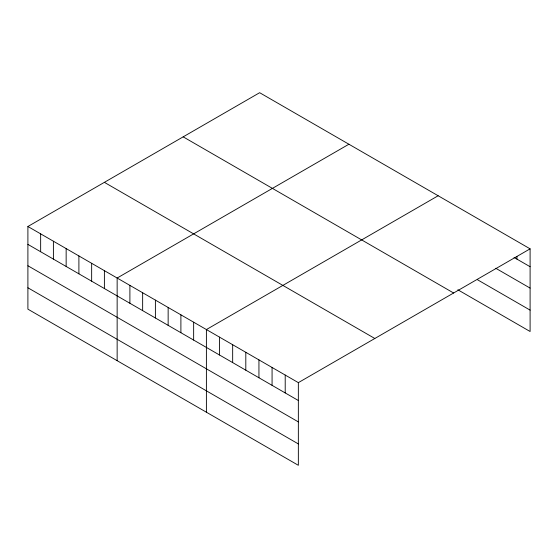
<?xml version="1.0" encoding="UTF-8"?>
<svg xmlns="http://www.w3.org/2000/svg" width="558" height="558" viewBox="0 0 558 558"><rect width="100%" height="100%" fill="white"/><g stroke="black" fill="none" stroke-linecap="round" stroke-linejoin="round"><path stroke-width="0.84" d="M27.9 226.499L298.349 382.642L298.349 465.302L27.9 309.16L27.9 226.499L259.651 92.698L530.1 248.84L530.1 331.501L457.853 289.783M348.903 144.229L117.145 278.03L117.145 360.684M438.149 195.753L206.397 329.555L206.397 412.209M298.349 382.642L530.1 248.84M514.044 257.454L530.1 266.717M495.797 268.293L530.1 288.095M477.557 279.788L530.1 310.122M183.177 136.856L453.619 292.999M104.381 182.347L374.823 338.49M27.9 244.383L298.349 400.518M27.9 265.754L298.349 421.897M27.9 287.782L298.349 443.924M516.966 256.582L516.966 259.135M285.208 375.06L285.208 392.937M272.074 367.478L272.074 385.355M258.94 359.889L258.94 377.773M245.806 352.307L245.806 370.184M232.665 344.725L232.665 362.602M219.531 337.137L219.531 355.021M193.647 322.196L193.647 340.073M180.897 314.831L180.897 332.714M168.146 307.472L168.146 325.349M155.396 300.113L155.396 317.99M142.646 292.748L142.646 310.632M129.895 285.389L129.895 303.266M104.395 270.665L104.395 288.549M91.651 263.306L91.651 281.183M78.901 255.948L78.901 273.825M66.151 248.582L66.151 266.466M53.401 241.223L53.401 259.1M40.65 233.865L40.65 251.742"/></g></svg>
